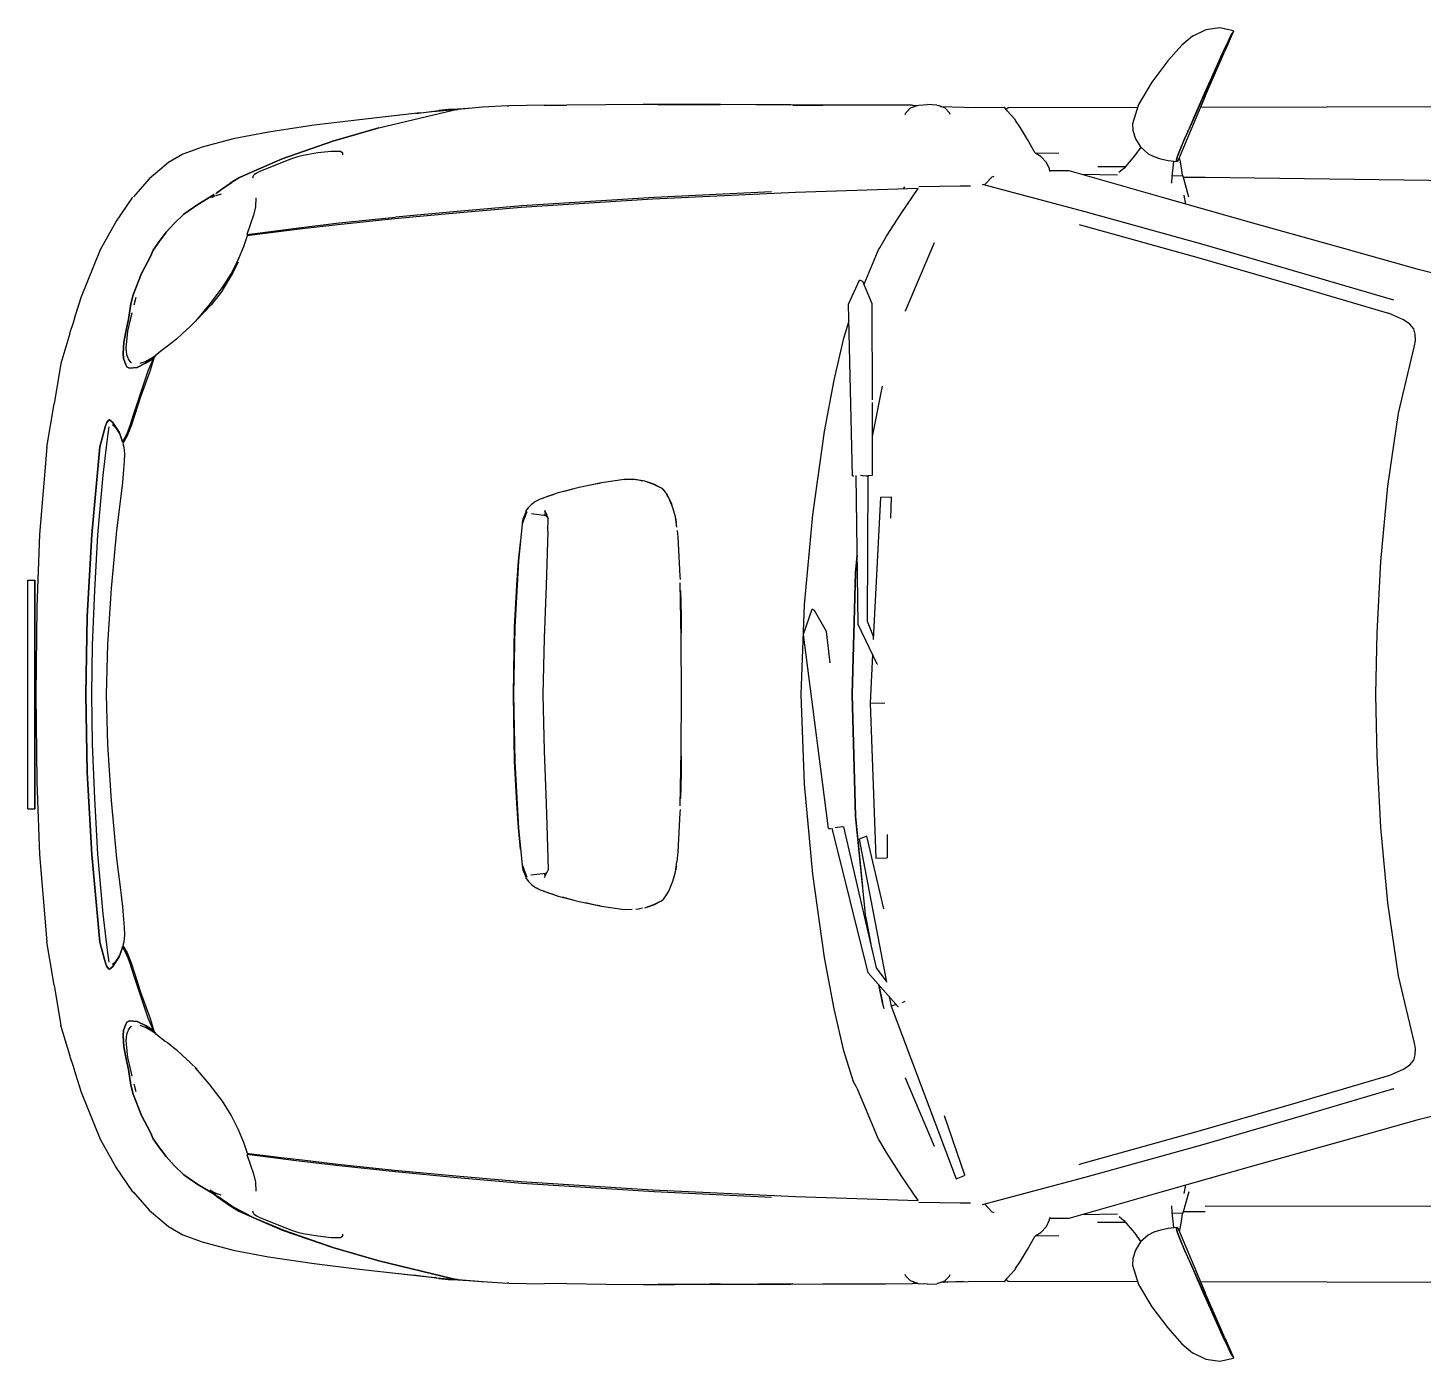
# Model space of a CAD drawing. Header units: millimetres. Extents: x 116290 to 180258, y 22146 to 121276.
# Drawn here: x 120765 to 122808, y 38798 to 40750 of the extents above; entities that cross this region are included whole.
import ezdxf

# ---------------------------------------------------------------- set-up
doc = ezdxf.new("R2010")
doc.units = ezdxf.units.MM

# ---------------------------------------------------------------- blocks, each defined once
blk = doc.blocks.new('A$C7ADB3080')
at = {"linetype": 'Continuous'}
for p, q in [((1725, 1949.3), (1706, 1940.5)), ((1745.5, 1952.4), (1725, 1949.3)), ((1765.9, 1948), (1745.5, 1952.4)), ((1765.8, 1948.2), (1752, 1951)), ((1765.7, 1947.4), (1752.8, 1918.2)), ((1763.8, 1944.5), (1759.4, 1935.8)), ((1759.4, 1935.8), (1762, 1941.3)), ((1762, 1941.3), (1763.8, 1944.5)), ((1763.8, 1944.5), (1765, 1946.2)), ((1765, 1946.2), (1765.7, 1947.4)), ((1765.7, 1947.4), (1765.9, 1948)), ((1765.9, 1948), (1765.8, 1948.2)), ((1689.8, 1927.3), (1669.6, 1903.9)), ((1705.6, 1940.3), (1689.8, 1927.3)), ((1706, 1940.5), (1705.6, 1940.3)), ((1750.6, 1917.5), (1752.5, 1921.9)), ((1752.5, 1921.9), (1756.2, 1929.1)), ((1752.5, 1921.9), (1752.5, 1921.9)), ((1756.2, 1929.1), (1759.4, 1935.8)), ((1759.4, 1935.8), (1759.4, 1935.8)), ((1669.6, 1903.9), (1646.3, 1872.8)), ((1724.2, 1852.4), (1752.8, 1918.2)), ((1734, 1880.4), (1744, 1903.1)), ((1749.1, 1914.3), (1742, 1898.2)), ((1744, 1903.1), (1746, 1907.5)), ((1746, 1907.5), (1748.3, 1912.5)), ((1748.3, 1912.5), (1750.6, 1917.5)), ((1721.5, 1852), (1734, 1880.4)), ((1742, 1898.2), (1723, 1855.1)), ((1646.3, 1872.8), (1626.7, 1840.1)), ((755.9, 1839.2), (704.4, 1838.4)), ((755.9, 1839.2), (789.1, 1839)), ((846.4, 1839.7), (789.1, 1839)), ((900.9, 1840.1), (846.4, 1839.7)), ((947, 1840.2), (900.9, 1840.1)), ((998.4, 1839.9), (923, 1839.2)), ((1014.5, 1840), (947, 1840.2)), ((998.4, 1839.9), (1014.5, 1840)), ((1066.5, 1839.8), (1014.5, 1840)), ((1117.5, 1839.5), (1066.5, 1839.8)), ((1120.4, 1839.3), (1070.3, 1839.6)), ((1164.2, 1839.3), (1117.5, 1839.5)), ((1120.4, 1839.3), (1164.2, 1839.1)), ((1164.2, 1839.1), (1164.1, 1839.1)), ((1186, 1839.2), (1164.2, 1839.3)), ((1211.9, 1839.1), (1164.4, 1839.2)), ((1256.2, 1839), (1211.9, 1839.1)), ((1295.5, 1839), (1256.2, 1839)), ((1302.3, 1838.5), (1304.4, 1839)), ((1304.4, 1839), (1317.7, 1840)), ((1331.1, 1839.1), (1317.7, 1840)), ((1331.1, 1839.1), (1333.2, 1838.5)), ((1626.7, 1840.1), (1617.6, 1812)), ((1724.2, 1852.4), (1697.4, 1788.7)), ((1723, 1855.1), (1704.1, 1812.4)), ((1709.1, 1823.9), (1721.5, 1852)), ((574.5, 1827.8), (485.6, 1817.6)), ((514, 1805.8), (622.7, 1832)), ((568.1, 1827.1), (601.7, 1831.6)), ((596.5, 1830), (587.6, 1828.8)), ((596.5, 1830), (598.5, 1830.3)), ((598.5, 1830.3), (629.8, 1833.4)), ((615.8, 1832.9), (601.7, 1831.6)), ((629.8, 1833.4), (615.8, 1832.9)), ((622.7, 1832), (625.4, 1832.6)), ((625.4, 1832.6), (622.7, 1832)), ((625.4, 1832.6), (627.4, 1832.8)), ((627.4, 1832.8), (625.4, 1832.6)), ((627.4, 1832.8), (629.3, 1833)), ((629.3, 1833), (627.4, 1832.8)), ((630.2, 1833.1), (628.2, 1832.8)), ((644.6, 1834.3), (629.8, 1833.4)), ((666, 1836.1), (630.2, 1833.1)), ((702.2, 1838.3), (666, 1836.1)), ((702.2, 1838.3), (704.4, 1838.4)), ((1284.8, 1825.7), (1285.6, 1828.2)), ((1285.6, 1828.2), (1292.6, 1835.1)), ((1292.6, 1835.1), (1302.3, 1838.5)), ((1295.5, 1839), (1302.9, 1838.7)), ((1342.9, 1835.1), (1333.2, 1838.5)), ((1336.7, 1837.3), (1371.1, 1836.1)), ((1349.8, 1828.2), (1342.9, 1835.1)), ((1350.6, 1825.4), (1349.8, 1828.2)), ((1371.1, 1836.1), (1377.3, 1836)), ((1377.3, 1836), (1430.5, 1836.5)), ((1434.1, 1830.8), (1430.5, 1836.5)), ((1433.4, 1831.8), (1433.4, 1833.5)), ((1433.4, 1833.5), (1433.5, 1833.5)), ((1433.5, 1833.5), (1433.6, 1833.6)), ((1435.6, 1835.7), (1433.6, 1833.6)), ((1445.2, 1818.8), (1434.1, 1830.8)), ((1435.6, 1835.7), (1437, 1835.7)), ((1437, 1835.7), (1625.4, 1836.2)), ((1445.7, 1818.2), (1445.2, 1818.8)), ((1699.6, 1802.3), (1709.1, 1823.9)), ((1717.5, 1836.5), (2187.9, 1837.4)), ((352.3, 1799.8), (300.5, 1789.8)), ((419.3, 1809.7), (352.3, 1799.8)), ((485.6, 1817.6), (419.3, 1809.7)), ((446.6, 1786.3), (514, 1805.8)), ((514, 1805.8), (446.6, 1786.3)), ((1446.6, 1816.9), (1445.7, 1818.2)), ((1453.9, 1805.9), (1446.6, 1816.9)), ((1464, 1789.1), (1453.9, 1805.9)), ((1617.6, 1812), (1618.4, 1802.1)), ((1618.4, 1802.1), (1622.1, 1790.1)), ((1704.1, 1812.4), (1694.1, 1789.9)), ((1697.1, 1796.7), (1698.1, 1798.8)), ((1698.1, 1798.8), (1698.9, 1800.7)), ((1698.9, 1800.7), (1699.6, 1802.3)), ((255.3, 1777.9), (227, 1767.4)), ((300.5, 1789.8), (255.3, 1777.9)), ((372.4, 1760.5), (446.6, 1786.3)), ((446.6, 1786.3), (372.4, 1760.5)), ((1474.9, 1770), (1464, 1789.1)), ((1622.1, 1790.1), (1629.3, 1778)), ((1629.3, 1778), (1640.8, 1767.9)), ((1697.4, 1788.7), (1685.2, 1759.7)), ((1694.1, 1789.9), (1688.5, 1776.5)), ((1688.5, 1776.5), (1691.4, 1783.7)), ((1691.4, 1783.7), (1694.6, 1791)), ((1691.4, 1783.7), (1694.1, 1789.9)), ((1694.1, 1789.9), (1694.6, 1791)), ((1694.6, 1791), (1695.1, 1792.1)), ((1695.1, 1792.1), (1695.6, 1793.4)), ((1695.6, 1793.4), (1696.2, 1794.5)), ((1696.2, 1794.5), (1697.1, 1796.7)), ((227, 1767.4), (205.8, 1755.4)), ((327.4, 1741.3), (372.4, 1760.5)), ((372.4, 1760.5), (327.4, 1741.3)), ((385.9, 1760.4), (377.1, 1757.2)), ((391.9, 1762.5), (385.9, 1760.4)), ((396.8, 1764.1), (391.9, 1762.5)), ((403.1, 1765.7), (396.8, 1764.1)), ((424.7, 1769.2), (403.1, 1765.7)), ((443.9, 1771.4), (424.7, 1769.2)), ((457.6, 1771.3), (443.9, 1771.4)), ((461, 1769.1), (457.6, 1771.3)), ((461.4, 1766.7), (461, 1769.1)), ((1475.5, 1768.9), (1474.9, 1770)), ((1510, 1768.4), (1475.5, 1768.9)), ((1476.3, 1768.3), (1475.5, 1768.9)), ((1483.6, 1764.1), (1476.3, 1768.3)), ((1491.8, 1755.3), (1483.6, 1764.1)), ((1620.9, 1764.8), (1604.9, 1746.4)), ((1629.8, 1777.6), (1620.9, 1764.8)), ((1640.8, 1767.9), (1649.1, 1763.8)), ((1649.1, 1763.8), (1658.9, 1760.6)), ((1658.9, 1760.6), (1670.1, 1758.3)), ((1670.1, 1758.3), (1682.7, 1756.6)), ((1683.2, 1763.2), (1682.2, 1758.7)), ((1682.2, 1758.7), (1682.5, 1760.9)), ((1682.3, 1757.1), (1682.2, 1758.7)), ((1682.2, 1758.7), (1682.7, 1756.6)), ((1682.5, 1760.9), (1683.2, 1763.2)), ((1682.7, 1756.6), (1684, 1757.5)), ((1688.5, 1776.5), (1683.2, 1763.2)), ((1683.2, 1763.2), (1685.6, 1769.3)), ((1684, 1757.5), (1683.3, 1756.9)), ((1684, 1757.5), (1685.2, 1759.7)), ((1684.6, 1758.5), (1684, 1757.5)), ((1685.2, 1759.7), (1684.6, 1758.5)), ((1685.6, 1769.3), (1688.5, 1776.5)), ((1688, 1756.4), (1686.5, 1762.7)), ((205.8, 1755.4), (177.4, 1731.2)), ((308.8, 1733), (327.4, 1741.3)), ((327.4, 1741.3), (308.8, 1733)), ((331.4, 1737.3), (330.6, 1736)), ((334.6, 1739.6), (331.4, 1737.3)), ((339.6, 1742.2), (334.6, 1739.6)), ((377.1, 1757.2), (339.6, 1742.2)), ((1496.1, 1745.8), (1491.8, 1755.3)), ((1496.8, 1742), (1496.1, 1745.8)), ((1524.8, 1743.1), (1496.6, 1743.1)), ((1661.6, 1703.9), (1524.8, 1743.1)), ((1596, 1736.9), (1543.4, 1737.8)), ((1607.1, 1748.9), (1567, 1748.9)), ((1604.9, 1746.4), (1597.9, 1740.6)), ((1675.9, 1734.9), (1677.6, 1752)), ((1677.6, 1752), (1678.3, 1757.2)), ((1682.7, 1756.6), (1682.3, 1757.1)), ((1683.3, 1756.9), (1682.7, 1756.6)), ((1690, 1743.9), (1688, 1756.4)), ((1690.8, 1736.6), (1690, 1743.9)), ((177.4, 1731.2), (154.5, 1704.8)), ((276.7, 1711.4), (284.8, 1717.1)), ((287.5, 1718), (278, 1711.4)), ((284.8, 1717.1), (296.4, 1724.9)), ((298.6, 1725.5), (287.5, 1718)), ((296.4, 1724.9), (308.8, 1733)), ((308.8, 1733), (296.4, 1724.9)), ((329.5, 1733), (330.6, 1736)), ((1303.7, 1717.2), (1124.1, 1711.4)), ((1279.1, 1680.6), (1303.7, 1717.2)), ((1284, 1719.6), (1282.1, 1716.5)), ((1304.9, 1720.3), (1365.2, 1721)), ((1365.2, 1721), (1380.7, 1721.1)), ((1397.7, 1723.7), (1548.1, 1683.7)), ((1411.9, 1733.6), (1401.3, 1722.8)), ((1414.5, 1734.8), (1411.9, 1733.6)), ((1675.3, 1725.1), (1675.9, 1734.9)), ((1692, 1735.3), (1676, 1735.6)), ((1690.9, 1735.3), (1690.8, 1736.6)), ((1700.5, 1704.4), (1692, 1735.3)), ((1724.4, 1733.1), (1692.5, 1733.5)), ((2375.6, 1724.9), (1724.4, 1733.1)), ((128.8, 1668.1), (153.9, 1704.5)), ((248.7, 1693.9), (272.8, 1708.2)), ((272.8, 1708.2), (248.7, 1693.9)), ((274.1, 1706.2), (268.7, 1703.4)), ((278, 1711.4), (275.4, 1709.5)), ((275.5, 1706.9), (283.4, 1709.5)), ((333.6, 1703.6), (333.4, 1690.2)), ((915.2, 1701.7), (722.4, 1689.2)), ((723.6, 1692.3), (917.2, 1704.7)), ((1124.1, 1711.4), (915.2, 1701.7)), ((917.2, 1704.7), (1089.1, 1712.9)), ((1799.6, 1665.1), (1661.6, 1703.9)), ((1692.9, 1707.2), (1693, 1706.9)), ((1693, 1706.9), (1695.6, 1694.4)), ((214.1, 1665.8), (228.3, 1679.7)), ((228.3, 1679.7), (214.1, 1665.8)), ((228.3, 1679.7), (248.7, 1693.9)), ((248.7, 1693.9), (228.3, 1679.7)), ((330.2, 1678.1), (326.2, 1665.2)), ((333.4, 1690.2), (330.2, 1678.1)), ((627.3, 1681.1), (536.8, 1672.6)), ((538.3, 1675.5), (628.6, 1684.1)), ((722.4, 1689.2), (627.3, 1681.1)), ((628.6, 1684.1), (723.6, 1692.3)), ((1257.7, 1647.2), (1279.1, 1680.6)), ((1548.1, 1683.7), (1718.6, 1636)), ((106.5, 1627.7), (128.8, 1668.1)), ((202.7, 1653), (214.1, 1665.8)), ((214.1, 1665.8), (202.7, 1653)), ((326.2, 1665.2), (320.7, 1650)), ((340.1, 1652.4), (392.9, 1659.3)), ((401.8, 1657.9), (371.1, 1654.1)), ((392.9, 1659.3), (455.7, 1666.7)), ((454.1, 1664), (401.8, 1657.9)), ((536.8, 1672.6), (454.1, 1664)), ((455.7, 1666.7), (538.2, 1675.4)), ((538.2, 1675.4), (538.2, 1675.4)), ((538.3, 1675.5), (538.3, 1675.5)), ((1543.7, 1663.2), (1540.2, 1664.1)), ((1714, 1615.6), (1543.7, 1663.2)), ((1927.3, 1629.4), (1799.6, 1665.1)), ((183.6, 1626.9), (192.9, 1640.1)), ((192.9, 1640.1), (183.6, 1626.9)), ((192.9, 1640.1), (202.7, 1653)), ((202.7, 1653), (192.9, 1640.1)), ((316.4, 1632.4), (321.9, 1649.9)), ((320.7, 1650), (340.1, 1652.4)), ((320.7, 1649.8), (320.7, 1650)), ((320.7, 1650), (321, 1650)), ((343.5, 1650.7), (321.3, 1648)), ((321.9, 1649.9), (322, 1650.2)), ((371.1, 1654.1), (343.5, 1650.7)), ((1247.6, 1630.5), (1257.7, 1647.2)), ((1285.5, 1538), (1327.9, 1638.1)), ((1718.6, 1636), (1868.2, 1592.8)), ((78.4, 1559.2), (106.5, 1627.7)), ((166.6, 1592.6), (179.4, 1617.7)), ((179.4, 1617.7), (166.6, 1592.6)), ((179.4, 1617.7), (183.6, 1626.9)), ((183.6, 1626.9), (179.4, 1617.7)), ((308, 1612.7), (316.4, 1632.4)), ((1224.6, 1577), (1244.4, 1624.1)), ((1244.4, 1624.1), (1245.8, 1627.5)), ((1245.8, 1627.5), (1247.6, 1630.5)), ((1714, 1615.6), (1708.7, 1617.1)), ((1860.7, 1573.2), (1714, 1615.6)), ((2038.3, 1598.2), (1927.3, 1629.4)), ((297.6, 1592.1), (308, 1612.7)), ((299.6, 1592.1), (308.6, 1609.9)), ((2088.8, 1585.4), (2038.3, 1598.2)), ((154.1, 1561.6), (166.6, 1592.6)), ((166.6, 1592.6), (154.1, 1561.6)), ((284.8, 1567.7), (299.6, 1592.1)), ((285.2, 1572), (297.6, 1592.1)), ((1201.9, 1547.7), (1217.9, 1583.1)), ((1223, 1580.9), (1217.9, 1583.1)), ((1236.7, 1548.1), (1223, 1580.9)), ((1868.2, 1592.8), (2000, 1553.9)), ((70.3, 1532.9), (78.4, 1559.2)), ((150.6, 1548.3), (154.1, 1561.6)), ((154.1, 1561.6), (150.6, 1548.3)), ((158.2, 1557.5), (154.9, 1546.4)), ((265.7, 1546.2), (285.2, 1572)), ((284.8, 1567.7), (268.5, 1546.6)), ((284.8, 1567.7), (284.7, 1567.6)), ((1863.6, 1572.4), (1860.7, 1573.2)), ((1994.6, 1533.7), (1863.6, 1572.4)), ((66.6, 1521), (70.3, 1532.9)), ((147.2, 1525.2), (150.6, 1548.3)), ((150.6, 1548.3), (147.2, 1525.2)), ((152.2, 1535), (150.3, 1526.6)), ((245.7, 1523), (265.7, 1546.2)), ((268.5, 1546.6), (247.9, 1525.1)), ((1207.6, 1296.6), (1201.9, 1547.7)), ((1236.9, 1407.5), (1236.7, 1548.1)), ((1285.3, 1537.6), (1285.5, 1538)), ((2014.5, 1525), (1992.9, 1534.5)), ((62.1, 1506.7), (66.6, 1521)), ((144.6, 1512.1), (147.2, 1525.2)), ((147.2, 1525.2), (144.6, 1512.1)), ((150.3, 1526.6), (145.9, 1508)), ((237.6, 1515.3), (225.8, 1504.4)), ((247.9, 1525.1), (237.6, 1515.3)), ((1195.1, 1498.2), (1202.5, 1522)), ((2023.9, 1518.6), (2014.5, 1525)), ((2029.9, 1511.6), (2023.9, 1518.6)), ((61.6, 1504.8), (48.4, 1460.7)), ((61.6, 1504.8), (62.1, 1506.7)), ((139.4, 1475.5), (140.7, 1492.2)), ((140.7, 1492.2), (139.4, 1475.5)), ((140.7, 1492.2), (144.6, 1512.1)), ((144.6, 1512.1), (140.7, 1492.2)), ((145.9, 1508), (143.4, 1483.5)), ((217.4, 1496.7), (204.5, 1486.1)), ((225.8, 1504.4), (217.4, 1496.7)), ((1180.7, 1436.4), (1195.1, 1498.2)), ((2031.7, 1503.8), (2029.9, 1511.6)), ((2030.9, 1486.7), (2032.1, 1494.6)), ((2032.1, 1494.6), (2031.7, 1503.8)), ((140.1, 1468.1), (139.4, 1475.5)), ((139.4, 1475.5), (140.1, 1468.1)), ((143.4, 1483.5), (144.5, 1474.1)), ((144.5, 1474.1), (146.2, 1469.1)), ((181.7, 1469.2), (186.7, 1472.5)), ((187.2, 1473), (184.7, 1470.2)), ((201, 1483.7), (187.2, 1473)), ((204.5, 1486.1), (201, 1483.7)), ((2007.4, 1388.1), (2030.9, 1486.7)), ((48.4, 1460.7), (38.4, 1401.7)), ((143.2, 1458.9), (140.1, 1468.1)), ((140.1, 1468.1), (143.2, 1458.9)), ((145, 1456.1), (143.2, 1458.9)), ((143.2, 1458.9), (145, 1456.1)), ((148.9, 1454.2), (145, 1456.1)), ((145, 1456.1), (148.9, 1454.2)), ((146.5, 1468.2), (149.1, 1464)), ((160, 1454.9), (148.9, 1454.2)), ((148.9, 1454.2), (160, 1454.9)), ((149.1, 1464), (151.7, 1462.6)), ((172.4, 1461.2), (160, 1454.9)), ((160, 1454.9), (172.4, 1461.2)), ((164.5, 1461.2), (172.2, 1463.8)), ((172, 1462.5), (184.5, 1470.4)), ((172.2, 1463.8), (181.7, 1469.2)), ((183.7, 1468.4), (172.4, 1461.2)), ((172.4, 1461.2), (183.7, 1468.4)), ((174.2, 1464.8), (173.9, 1464.7)), ((174.8, 1465.1), (174.2, 1464.8)), ((176.1, 1450.1), (183.7, 1468.4)), ((184.7, 1470.2), (178.9, 1450.6)), ((183.5, 1468), (184.1, 1468.1)), ((183.7, 1468.4), (184.5, 1470.4)), ((184, 1469.2), (184.5, 1469.5)), ((184.1, 1469.5), (184.6, 1469.7)), ((184.5, 1470.4), (185.1, 1470.6)), ((162.7, 1410.7), (176.1, 1450.1)), ((178.9, 1450.6), (164.5, 1410.7)), ((1166.8, 1361.5), (1180.7, 1436.4)), ((154.5, 1385.6), (162.7, 1410.7)), ((164.5, 1410.7), (156.5, 1386)), ((1237, 1353.9), (1251.4, 1427.7)), ((27.8, 1338.5), (38.4, 1401.7)), ((1237.1, 1297.2), (1236.9, 1403.7)), ((112.3, 1364.4), (113.8, 1369.4)), ((113.8, 1369.4), (112.3, 1364.4)), ((113.8, 1369.4), (115.5, 1374.4)), ((115.5, 1374.4), (113.8, 1369.4)), ((115.5, 1374.4), (118, 1378)), ((118, 1378), (115.5, 1374.4)), ((118, 1378), (119.5, 1378.4)), ((119.5, 1378.4), (118, 1378)), ((119.5, 1378.4), (123.8, 1375.2)), ((123.8, 1375.2), (119.5, 1378.4)), ((123.7, 1371.6), (127.9, 1368.1)), ((123.8, 1375.2), (127.7, 1369.2)), ((127.7, 1369.2), (123.8, 1375.2)), ((127.7, 1369.2), (133.5, 1360.1)), ((133.5, 1360.1), (127.7, 1369.2)), ((145.3, 1358.5), (150.2, 1371.5)), ((151.3, 1369.4), (145.6, 1354.8)), ((150.2, 1371.5), (154.5, 1385.6)), ((156.5, 1386), (151.3, 1369.4)), ((1991.5, 1281.2), (2007.4, 1388.1)), ((105.3, 1338.7), (112.3, 1364.4)), ((112.3, 1364.4), (105.3, 1338.7)), ((117, 1357.9), (114.6, 1338.6)), ((118.7, 1368.1), (117, 1357.9)), ((127.9, 1368.1), (131.7, 1361.7)), ((131.7, 1361.7), (134.5, 1357.5)), ((133.5, 1360.1), (137.9, 1348.2)), ((137.9, 1348.2), (133.5, 1360.1)), ((138.7, 1345.5), (145.3, 1358.5)), ((145.6, 1354.8), (139.2, 1343.6)), ((1149.4, 1239.2), (1166.8, 1361.5)), ((27.8, 1338.5), (17, 1210.7)), ((93.5, 1210.7), (105.3, 1338.7)), ((105.3, 1338.7), (93.5, 1210.7)), ((114.6, 1338.6), (109.6, 1297.4)), ((137.9, 1348.2), (138.7, 1345.5)), ((138.7, 1345.5), (137.9, 1348.2)), ((140.3, 1345.5), (138.7, 1345.5)), ((139.2, 1343.6), (140.6, 1338.5)), ((140.1, 1345.5), (140.2, 1345.3)), ((140.6, 1338.5), (141.3, 1328.4)), ((141.3, 1328.4), (141, 1317.4)), ((141, 1317.4), (140.1, 1305.8)), ((109.6, 1297.4), (102.1, 1210)), ((140.1, 1305.8), (138.4, 1286.6)), ((873.1, 1290.9), (840.1, 1286.2)), ((888.8, 1291.1), (873.1, 1290.9)), ((873.2, 1290.9), (876.6, 1291.3)), ((876.6, 1291.3), (884.9, 1291)), ((903.4, 1288.7), (888.8, 1291.1)), ((890.4, 1290.8), (894.1, 1290.7)), ((894.1, 1290.7), (899.9, 1289.3)), ((916.5, 1284.3), (903.4, 1288.7)), ((906.8, 1287.6), (908, 1287.3)), ((1207.6, 1296.6), (1209.6, 1296.4)), ((1215.8, 1078.8), (1213.2, 1296.7)), ((1227.6, 1296), (1219.5, 1296.9)), ((1222.6, 1296.6), (1237.1, 1297.2)), ((1226.3, 1296.1), (1226.4, 1296.8)), ((1230.4, 1295.7), (1227.6, 1296)), ((1229.7, 1083), (1230.4, 1295.7)), ((138.4, 1286.6), (135.7, 1262.5)), ((776.6, 1271.5), (750.3, 1262.4)), ((760.9, 1266.4), (769.9, 1269.2)), ((807.2, 1279.5), (776.6, 1271.5)), ((783.2, 1273.2), (791.1, 1275.6)), ((791.1, 1275.6), (800.2, 1277.7)), ((840.1, 1286.2), (807.2, 1279.5)), ((816.8, 1281.5), (831.5, 1284.8)), ((831.5, 1284.8), (838.3, 1285.8)), ((908, 1287.3), (916.4, 1284.4)), ((916.4, 1284.4), (923.9, 1280.5)), ((927.7, 1278.5), (916.5, 1284.3)), ((923.9, 1280.5), (924.7, 1280.1)), ((931.6, 1275.4), (927.7, 1278.5)), ((928.5, 1277.9), (929.6, 1277.2)), ((929.6, 1277.2), (930.1, 1276.6)), ((934.3, 1272), (931.6, 1275.4)), ((936.3, 1268.2), (934.3, 1272)), ((935.3, 1270), (936.3, 1268.7)), ((936.3, 1268.7), (941.9, 1256.9)), ((938.5, 1264), (936.3, 1268.2)), ((1981.3, 1170.9), (1991.5, 1281.2)), ((135.7, 1262.5), (129.8, 1216.2)), ((732.6, 1249.6), (728.6, 1244.4)), ((737.5, 1254.5), (732.6, 1249.6)), ((733.1, 1250.3), (733, 1250.1)), ((733.3, 1250.3), (733.1, 1250.3)), ((743.3, 1258.9), (737.5, 1254.5)), ((750.3, 1262.4), (743.3, 1258.9)), ((744.9, 1259.7), (745.5, 1260.1)), ((745.5, 1260.1), (746.8, 1260.6)), ((755.5, 1264.2), (760.9, 1266.4)), ((944.5, 1249.5), (938.5, 1264)), ((941.9, 1256.9), (943, 1253.2)), ((948.4, 1236.1), (944.5, 1249.5)), ((1248.6, 1264.5), (1238.1, 1056.7)), ((1264.7, 1265), (1248.6, 1264.5)), ((1263.8, 1234.3), (1264.7, 1265)), ((730.7, 1243.7), (724, 1225.9)), ((724.5, 1227.4), (725.2, 1233.3)), ((725.2, 1233.3), (729.7, 1243.8)), ((728.6, 1244.4), (730.5, 1243.3)), ((758.8, 1237.8), (737.6, 1240.5)), ((755.9, 1240.9), (761.1, 1235.4)), ((755.9, 1240.9), (755.9, 1240.9)), ((756.6, 1246), (761.8, 1233.7)), ((756.8, 1244), (759.3, 1239.6)), ((756.8, 1244), (756.8, 1244)), ((761.5, 1215.3), (761.8, 1234)), ((950.5, 1221.1), (948.4, 1236.1)), ((948.6, 1234.4), (949, 1233.2)), ((949, 1233.2), (949.6, 1227.7)), ((1137.2, 1107.4), (1149.4, 1239.2)), ((17, 1210.7), (13, 1104.1)), ((86.9, 1090.2), (93.5, 1210.7)), ((93.5, 1210.7), (86.9, 1090.2)), ((102.1, 1210), (97.3, 1128.3)), ((129.8, 1216.2), (121.7, 1131.5)), ((724, 1225.9), (718.5, 1171.5)), ((761.5, 1215.3), (759.2, 1135.8)), ((950.8, 1216.3), (951.9, 1206.7)), ((951.9, 1206.7), (954.9, 1149.6)), ((718.5, 1171.7), (721.7, 1202.7)), ((721.7, 1202.7), (721.7, 1203)), ((718.5, 1171.5), (712.9, 1074.6)), ((716.1, 1136.1), (718.5, 1171.7)), ((1212, 1154.3), (1214.6, 1179.7)), ((1214.6, 1179.7), (1212.1, 1154.5)), ((1976, 1066.4), (1981.3, 1170.9)), ((954.9, 1149.6), (955.1, 1144.6)), ((1212.1, 1154.5), (1207, 976.2)), ((1207, 976.2), (1212, 1154.3)), ((0, 1141.1), (0, 1143.7)), ((0, 1143.7), (10.2, 1143.5)), ((0, 1136.6), (0, 1141.1)), ((0, 1131), (0, 1136.6)), ((0, 821.3), (0, 1131)), ((10.2, 1143.5), (10.2, 1140.7)), ((10.2, 1140.9), (10.2, 1143.5)), ((10.2, 1136.4), (10.2, 1140.9)), ((10.2, 1140.7), (10.2, 1136)), ((10.2, 1131.1), (10.2, 1136.4)), ((10.2, 1136), (10.2, 1130.9)), ((10.2, 821.4), (10.2, 1131.1)), ((10.2, 1130.9), (10.2, 821.4)), ((97.3, 1128.3), (94.3, 1048.9)), ((121.7, 1131.5), (116.6, 1049.9)), ((712.8, 1074.5), (716.1, 1136.1)), ((759.2, 1135.8), (755.9, 1058.6)), ((956.9, 1058.9), (955.4, 1139.5)), ((955.6, 1128.3), (956.8, 1091.9)), ((13, 1104.1), (11.7, 976.2)), ((1132.6, 976.2), (1137.2, 1107.4)), ((84.7, 976.2), (86.9, 1090.2)), ((86.9, 1090.2), (84.7, 976.2)), ((956.8, 1091.9), (956.8, 1066.5)), ((1135.7, 1064.3), (1148.4, 1101)), ((1152, 1099.3), (1148.4, 1101)), ((1169.8, 1068.2), (1152, 1099.3)), ((1238.3, 1061.1), (1229.7, 1083)), ((712.9, 1074.6), (711.4, 976.2)), ((711.4, 976.2), (712.8, 1074.5)), ((1172.6, 779.7), (1135.7, 1063.8)), ((1174.9, 1022.3), (1169.8, 1068.2)), ((1243.9, 1020.7), (1215.8, 1078.8)), ((1974.1, 976.2), (1976, 1066.4)), ((94.3, 1048.9), (93.3, 976.2)), ((116.6, 1049.9), (114.8, 976.2)), ((755.9, 1058.6), (754.2, 976.2)), ((957.1, 976.2), (956.9, 1058.9)), ((1237, 1034.9), (1233.4, 963.6)), ((1243.9, 1020.7), (1244.3, 1020.7)), ((11.7, 976.2), (13, 848.2)), ((86.9, 862.1), (84.7, 976.2)), ((84.7, 976.2), (86.9, 862.1)), ((93.3, 976.2), (94.3, 903.4)), ((114.8, 976.2), (116.6, 902.5)), ((711.4, 976.2), (712.9, 877.9)), ((712.8, 877.9), (711.4, 976.2)), ((754.2, 976.2), (755.9, 893.8)), ((956.9, 893.5), (957.1, 976.2)), ((1137.2, 845), (1132.6, 976.2)), ((1212, 798.1), (1207, 976.2)), ((1207, 976.2), (1212.1, 797.9)), ((1233.4, 963.6), (1242, 736.5)), ((1251.9, 963.2), (1233.4, 963.6)), ((1254.9, 963.3), (1251.9, 963.2)), ((1976, 886), (1974.1, 976.2)), ((94.3, 903.4), (97.3, 824.1)), ((116.6, 902.5), (121.7, 820.9)), ((755.9, 893.8), (759.2, 816.6)), ((955.4, 812.9), (956.9, 893.5)), ((956.8, 885.8), (956.8, 860.5)), ((1981.3, 781.5), (1976, 886)), ((93.5, 741.7), (86.9, 862.1)), ((86.9, 862.1), (93.5, 741.7)), ((716.1, 816.3), (712.8, 877.9)), ((712.9, 877.9), (718.6, 779.9)), ((956.8, 860.5), (955.6, 824.1)), ((13, 848.2), (17, 741.7)), ((1149.4, 713.2), (1137.2, 845)), ((0, 816.5), (0, 821.3)), ((10.2, 816.5), (10.2, 821.4)), ((10.2, 821.4), (10.2, 816)), ((97.3, 824.1), (102.1, 742.4)), ((121.7, 820.9), (129.8, 736.1)), ((0, 812), (0, 816.5)), ((0, 808.8), (0, 812)), ((0, 808.8), (10.2, 808.8)), ((0, 808.8), (10.2, 808.7)), ((10.2, 811.8), (10.2, 816.5)), ((10.2, 816), (10.2, 811.6)), ((10.2, 808.8), (10.2, 811.8)), ((10.2, 811.6), (10.2, 808.7)), ((10.2, 808.7), (10.2, 808.8)), ((718.5, 780.7), (716.1, 816.3)), ((759.2, 816.6), (761.5, 737.1)), ((954.9, 802.8), (951.9, 745.7)), ((955.1, 807.8), (954.9, 802.8)), ((1227, 649.4), (1212, 798.1)), ((1212.1, 797.9), (1222.5, 694.4)), ((721.6, 749.8), (718.5, 780.7)), ((718.6, 779.9), (724, 726.5)), ((1172.6, 779.7), (1175.9, 779.9)), ((1230.5, 568.5), (1178, 780.4)), ((1193.1, 782.3), (1182.2, 781)), ((1193.9, 782.6), (1193.1, 782.3)), ((1242.6, 576.1), (1194.9, 782.6)), ((1991.5, 671.2), (1981.3, 781.5)), ((1228.9, 768.7), (1217.2, 764.2)), ((1217.2, 764.2), (1257.5, 555)), ((1253.7, 662.2), (1228.9, 768.7)), ((1259.1, 737.2), (1258.7, 771.2)), ((17, 741.7), (27.8, 613.9)), ((105.3, 613.6), (93.5, 741.7)), ((93.5, 741.7), (105.3, 613.6)), ((102.1, 742.4), (109.6, 654.9)), ((129.8, 736.1), (135.7, 689.9)), ((761.5, 737.1), (761.8, 718.7)), ((951.9, 745.7), (950.5, 731.3)), ((1242, 736.5), (1258.1, 737)), ((1259.1, 737.2), (1258.1, 737)), ((724, 726.5), (730.7, 708.6)), ((725.2, 719.1), (724.5, 725)), ((729.7, 708.6), (725.2, 719.1)), ((755.9, 711.5), (761, 717)), ((756.8, 708.4), (761.8, 718.7)), ((944.5, 702.9), (948.4, 716.3)), ((948.4, 716.3), (950.5, 731.3)), ((949.6, 724.7), (949, 719.2)), ((730.5, 709), (728.6, 708)), ((728.6, 708), (732.6, 702.8)), ((732.6, 702.8), (737.5, 697.9)), ((733, 702.3), (733.1, 702.1)), ((733.1, 702.1), (733.3, 702.1)), ((758.4, 714.2), (736.5, 711.7)), ((737.5, 697.9), (743.3, 693.5)), ((938.5, 688.3), (944.5, 702.9)), ((1166.8, 590.9), (1149.4, 713.2)), ((135.7, 689.9), (138.4, 665.8)), ((743.3, 693.5), (750.3, 690)), ((745.5, 692.3), (744.9, 692.7)), ((746.8, 691.7), (745.5, 692.3)), ((750.3, 690), (776.6, 680.9)), ((760.9, 685.9), (755.5, 688.2)), ((769.9, 683.2), (760.9, 685.9)), ((776.6, 680.9), (807.2, 672.8)), ((791.1, 676.8), (783.2, 679.2)), ((800.2, 674.7), (791.1, 676.8)), ((927.7, 673.9), (931.6, 677)), ((931.6, 677), (936.3, 684.2)), ((936.3, 684.2), (938.5, 688.3)), ((109.6, 654.9), (114.6, 613.7)), ((138.4, 665.8), (140.1, 646.5)), ((807.2, 672.8), (840.1, 666.2)), ((831.5, 667.6), (816.8, 670.9)), ((838.3, 666.6), (831.5, 667.6)), ((840.1, 666.2), (873.1, 661.5)), ((876.6, 661), (873.2, 661.5)), ((885.2, 661.3), (876.6, 661)), ((894.1, 661.6), (890.2, 661.5)), ((900.1, 663.2), (894.1, 661.6)), ((903.4, 663.7), (916.5, 668.1)), ((908, 665.1), (906.7, 664.8)), ((916.4, 668), (908, 665.1)), ((923.9, 671.8), (916.4, 668)), ((916.5, 668.1), (927.7, 673.9)), ((925.2, 672.6), (923.9, 671.8)), ((2007.4, 564.3), (1991.5, 671.2)), ((140.1, 646.5), (141, 635)), ((141, 635), (141.3, 624)), ((1227, 649.8), (1234.6, 610.6)), ((1234.5, 611.2), (1227, 649.4)), ((38.4, 550.7), (27.8, 613.9)), ((112.3, 588), (105.3, 613.6)), ((105.3, 613.6), (112.3, 588)), ((114.6, 613.7), (117, 594.4)), ((140.6, 613.9), (139.2, 608.8)), ((141.3, 624), (140.6, 613.9)), ((117, 594.4), (118.7, 584.2)), ((134.5, 594.9), (131.7, 590.6)), ((137.9, 604.2), (133.5, 592.2)), ((133.5, 592.2), (137.9, 604.2)), ((138.7, 606.9), (137.9, 604.2)), ((137.9, 604.2), (138.7, 606.9)), ((145.3, 593.9), (138.7, 606.9)), ((138.7, 606.9), (140.3, 606.9)), ((139.2, 608.8), (145.6, 597.6)), ((140.2, 607), (140.2, 606.9)), ((150.2, 580.9), (145.3, 593.9)), ((145.6, 597.6), (151.3, 583)), ((113.8, 583), (112.3, 588)), ((112.3, 588), (113.8, 583)), ((115.5, 577.9), (113.8, 583)), ((113.8, 583), (115.5, 577.9)), ((118, 574.3), (115.5, 577.9)), ((115.5, 577.9), (118, 574.3)), ((119.5, 573.9), (118, 574.3)), ((118, 574.3), (119.5, 573.9)), ((123.8, 577.2), (119.5, 573.9)), ((119.5, 573.9), (123.8, 577.2)), ((127.9, 584.3), (123.7, 580.8)), ((127.7, 583.2), (123.8, 577.2)), ((123.8, 577.2), (127.7, 583.2)), ((133.5, 592.2), (127.7, 583.2)), ((127.7, 583.2), (133.5, 592.2)), ((131.7, 590.6), (127.9, 584.3)), ((154.5, 566.8), (150.2, 580.9)), ((151.3, 583), (156.5, 566.4)), ((1180.7, 516), (1166.8, 590.9)), ((1257.1, 557), (1242.6, 576.1)), ((162.7, 541.6), (154.5, 566.8)), ((156.5, 566.4), (164.5, 541.7)), ((1274.5, 519), (1230.5, 568.5)), ((2030.9, 465.7), (2007.4, 564.3)), ((38.4, 550.7), (48.4, 491.6)), ((176.1, 502.3), (162.7, 541.6)), ((164.5, 541.7), (178.9, 501.8)), ((1251.4, 524.6), (1246.3, 550.8)), ((1246.3, 550.8), (1251.4, 524.7)), ((1261.6, 533.5), (1264.2, 519.8)), ((1195.1, 454.2), (1180.7, 516)), ((1251.4, 524.7), (1251.4, 524.6)), ((1254.1, 515.9), (1251.4, 524.6)), ((1271.7, 522.2), (1264.2, 519.8)), ((1264.2, 519.8), (1359.7, 267.1)), ((1274.5, 519), (1275, 519.1)), ((1282.4, 525.7), (1279.7, 524.8)), ((1284.5, 526.7), (1282.4, 525.7)), ((1284.5, 526.7), (1282.4, 525.7)), ((61.8, 446.6), (48.4, 491.6)), ((143.2, 493.4), (140.1, 484.3)), ((140.1, 484.3), (143.2, 493.4)), ((145, 496.2), (143.2, 493.4)), ((143.2, 493.4), (145, 496.2)), ((148.9, 498.2), (145, 496.2)), ((145, 496.2), (148.9, 498.2)), ((160, 497.5), (148.9, 498.2)), ((148.9, 498.2), (160, 497.5)), ((172.4, 491.2), (160, 497.5)), ((160, 497.5), (172.4, 491.2)), ((172.2, 488.6), (164.5, 491.2)), ((183.7, 484), (172.4, 491.2)), ((172.4, 491.2), (183.7, 484)), ((183.7, 484), (176.1, 502.3)), ((178.9, 501.8), (184.7, 482.1)), ((140.1, 484.3), (139.4, 476.9)), ((139.4, 476.9), (140.1, 484.3)), ((139.4, 476.9), (140.7, 460.2)), ((140.7, 460.2), (139.4, 476.9)), ((144.5, 478.2), (143.4, 468.8)), ((146.2, 483.2), (144.5, 478.2)), ((149.1, 488.4), (146.5, 484.2)), ((151.9, 489.8), (149.1, 488.4)), ((181.7, 483.1), (172.2, 488.6)), ((186.8, 479.9), (181.7, 483.1)), ((184.5, 482), (183.7, 484)), ((185.1, 481.8), (184.5, 482)), ((184.7, 482.1), (187.2, 479.3)), ((187.2, 479.3), (201, 468.7)), ((140.7, 460.2), (144.6, 440.3)), ((144.6, 440.3), (140.7, 460.2)), ((143.4, 468.8), (145.9, 444.4)), ((201, 468.7), (204.5, 466.3)), ((204.5, 466.3), (217.4, 455.7)), ((217.4, 455.7), (225.8, 447.9)), ((1209.1, 409.1), (1195.1, 454.2)), ((2032.1, 457.8), (2030.9, 465.7)), ((2031.7, 448.5), (2032.1, 457.8)), ((62.1, 445.7), (61.6, 447.5)), ((66.6, 431.3), (62.1, 445.7)), ((70.3, 419.5), (66.6, 431.3)), ((144.6, 440.3), (147.2, 427.2)), ((147.2, 427.2), (144.6, 440.3)), ((145.9, 444.4), (150.3, 425.8)), ((225.8, 447.9), (237.6, 437)), ((237.6, 437), (247.9, 427.3)), ((265.7, 406.2), (245.5, 429.5)), ((2014.5, 427.4), (2023.9, 433.8)), ((2023.9, 433.8), (2029.9, 440.8)), ((2029.9, 440.8), (2031.7, 448.5)), ((78.4, 393.2), (70.3, 419.5)), ((147.2, 427.2), (150.6, 404)), ((150.6, 404), (147.2, 427.2)), ((150.3, 425.8), (152.2, 417.4)), ((1211.1, 405.7), (1209.1, 409.1)), ((1285.5, 414.4), (1285.3, 414.8)), ((1327.9, 314.3), (1285.5, 414.4)), ((1863.6, 380), (1994.8, 418.7)), ((1994.8, 418.7), (2014.5, 427.4)), ((106.5, 324.6), (78.4, 393.2)), ((150.6, 404), (154.1, 390.7)), ((154.1, 390.7), (150.6, 404)), ((154.1, 390.7), (166.6, 359.8)), ((166.6, 359.8), (154.1, 390.7)), ((154.9, 405.9), (158.1, 394.9)), ((285.2, 380.4), (265.7, 406.2)), ((1213.2, 402.1), (1211.1, 405.7)), ((1214.7, 399.2), (1213.2, 402.1)), ((1215.6, 397), (1214.7, 399.2)), ((1244.4, 328.3), (1215.6, 397)), ((2000, 398.5), (1868.2, 359.6)), ((2000, 398.5), (2000.4, 398.7)), ((297.6, 360.3), (285.2, 380.4)), ((1714, 336.8), (1860.7, 379.1)), ((1860.7, 379.1), (1863.6, 380)), ((166.6, 359.8), (179.4, 334.6)), ((179.4, 334.6), (166.6, 359.8)), ((308, 339.7), (297.6, 360.3)), ((1372.2, 272.1), (1342.5, 359.1)), ((1868.2, 359.6), (1718.6, 316.3)), ((1927.3, 323), (2038.3, 354.2)), ((2038.3, 354.2), (2088.8, 367)), ((179.4, 334.6), (183.6, 325.4)), ((183.6, 325.4), (179.4, 334.6)), ((316.4, 319.9), (308, 339.7)), ((1245.8, 324.9), (1244.4, 328.3)), ((1543.7, 289.1), (1708.7, 335.3)), ((1708.7, 335.3), (1714, 336.8)), ((128.8, 284.3), (106.5, 324.6)), ((183.6, 325.4), (192.9, 312.3)), ((192.9, 312.3), (183.6, 325.4)), ((192.9, 312.3), (202.7, 299.4)), ((202.7, 299.4), (192.9, 312.3)), ((321.9, 302.5), (316.4, 319.9)), ((1247.6, 321.8), (1245.8, 324.9)), ((1257.7, 305.2), (1247.6, 321.8)), ((1328, 314.1), (1327.9, 314.3)), ((1718.6, 316.3), (1548.1, 268.7)), ((1799.6, 287.3), (1927.3, 323)), ((202.7, 299.4), (214.1, 286.6)), ((214.1, 286.6), (202.7, 299.4)), ((214.1, 286.6), (228.3, 272.7)), ((228.3, 272.7), (214.1, 286.6)), ((320.7, 302.4), (320.7, 302.6)), ((340.1, 300), (320.7, 302.4)), ((320.7, 302.4), (326.2, 287.1)), ((321, 302.4), (320.7, 302.4)), ((322, 302.2), (321.9, 302.5)), ((323.2, 304.2), (323.4, 304.1)), ((323.9, 302.5), (323.4, 304.1)), ((323.4, 304.1), (343.5, 301.6)), ((324.1, 301.9), (323.9, 302.5)), ((324.8, 302.3), (324, 302.3)), ((326.2, 287.1), (330.2, 274.3)), ((326.6, 303.7), (326.9, 302)), ((328.2, 302.2), (326.9, 302.3)), ((328.2, 303.5), (328.2, 302.2)), ((392.9, 293.1), (340.1, 300)), ((343.5, 301.6), (371.1, 298.2)), ((371.1, 298.2), (401.8, 294.5)), ((455.7, 285.7), (392.9, 293.1)), ((401.8, 294.5), (454.1, 288.4)), ((454.1, 288.4), (536.8, 279.7)), ((1279.1, 271.8), (1257.7, 305.2)), ((1539.5, 288), (1543.7, 289.1)), ((1661.6, 248.5), (1799.6, 287.3)), ((153.9, 247.9), (128.8, 284.3)), ((228.3, 272.7), (248.7, 258.4)), ((248.7, 258.4), (228.3, 272.7)), ((330.2, 274.3), (333.4, 262.2)), ((538.2, 276.9), (455.7, 285.7)), ((536.8, 279.7), (627.3, 271.2)), ((538.2, 276.9), (538.2, 276.9)), ((628.6, 268.2), (538.3, 276.9)), ((538.3, 276.9), (538.3, 276.9)), ((627.3, 271.2), (722.4, 263.1)), ((723.6, 260.1), (628.6, 268.2)), ((1303.7, 235.1), (1279.1, 271.8)), ((1359.7, 267.1), (1371.5, 271.7)), ((1372.2, 272.1), (1371.5, 271.7)), ((1548.1, 268.7), (1397.7, 228.7)), ((156.5, 245), (153.9, 247.9)), ((154, 247.9), (177.4, 221.2)), ((248.7, 258.4), (272.8, 244.2)), ((272.8, 244.2), (248.7, 258.4)), ((273.8, 245.9), (266.3, 250.4)), ((268.3, 249.3), (274.1, 246.2)), ((272.8, 244.2), (273.8, 245.9)), ((274.1, 246.2), (277, 244.9)), ((275.5, 245.4), (274.2, 244.9)), ((283, 243), (275.5, 245.4)), ((333.4, 262.2), (333.6, 248.8)), ((722.4, 263.1), (915.2, 250.7)), ((917.2, 247.7), (723.6, 260.1)), ((915.2, 250.7), (1124.1, 241)), ((1089.1, 239.4), (917.2, 247.7)), ((1524.8, 209.3), (1661.6, 248.5)), ((1692, 217.1), (1700.7, 248.5)), ((1693, 245.5), (1692.9, 245.3)), ((1695.6, 258), (1693, 245.5)), ((274.3, 244.9), (272.8, 244.2)), ((272.8, 244.2), (276.7, 241)), ((276.7, 241), (272.8, 244.2)), ((275.4, 242.9), (274.2, 244.9)), ((275.4, 242.9), (278, 241)), ((276.7, 241), (284.8, 235.3)), ((284.8, 235.3), (276.7, 241)), ((298.6, 226.9), (278, 241)), ((278, 241), (287.5, 234.4)), ((284.8, 235.3), (296.4, 227.4)), ((296.4, 227.4), (284.8, 235.3)), ((287.5, 234.4), (298.6, 226.9)), ((296.4, 227.4), (308.8, 219.4)), ((308.8, 219.4), (296.4, 227.4)), ((327.9, 211.4), (298.6, 226.9)), ((298.6, 226.9), (310.9, 219)), ((1089.1, 239.4), (1089.1, 239.4)), ((1124.1, 241), (1303.7, 235.1)), ((1365.2, 231.3), (1304.9, 232.1)), ((1380.7, 231.3), (1365.2, 231.3)), ((1401.3, 229.6), (1411.9, 218.7)), ((1675.9, 217.5), (1675.3, 227.3)), ((1724.4, 226.9), (2375.6, 227.4)), ((177.4, 221.2), (205.8, 197)), ((308.8, 219.4), (327.4, 211.1)), ((327.4, 211.1), (308.8, 219.4)), ((310.9, 219), (327.9, 211.4)), ((327.4, 211.1), (372.4, 191.8)), ((372.4, 191.8), (327.4, 211.1)), ((327.9, 211.4), (374.7, 191.5)), ((330.6, 216.3), (329.5, 219.4)), ((330.6, 216.3), (331.4, 215.1)), ((331.4, 215.1), (334.6, 212.8)), ((334.6, 212.8), (339.6, 210.2)), ((339.6, 210.2), (377.1, 195.2)), ((1411.9, 218.7), (1414.5, 217.6)), ((1491.8, 197.1), (1496.1, 206.6)), ((1496.1, 206.6), (1496.8, 210.3)), ((1496.6, 209.3), (1524.8, 209.3)), ((1543.4, 214.6), (1596, 215.5)), ((1598, 211.8), (1604.9, 206)), ((1604.9, 206), (1620.9, 187.6)), ((1677.6, 200.4), (1675.9, 217.5)), ((1676, 216.8), (1692, 217.1)), ((1688, 196), (1690, 208.5)), ((1690, 208.5), (1690.8, 215.8)), ((1690.8, 215.8), (1690.9, 217.1)), ((1692.5, 218.9), (1724.4, 219.2)), ((205.8, 197), (227, 185)), ((227, 185), (255.3, 174.5)), ((372.4, 191.8), (446.6, 166.1)), ((446.6, 166.1), (372.4, 191.8)), ((374.7, 191.5), (447.7, 166.2)), ((377.1, 195.2), (385.9, 191.9)), ((385.9, 191.9), (391.9, 189.9)), ((391.9, 189.9), (396.8, 188.3)), ((396.8, 188.3), (403.1, 186.6)), ((403.1, 186.6), (424.7, 183.2)), ((461, 183.3), (461.4, 185.7)), ((1475.5, 183.5), (1476.3, 184.1)), ((1475.5, 183.5), (1510, 183.9)), ((1476.3, 184.1), (1483.6, 188.2)), ((1483.6, 188.2), (1491.8, 197.1)), ((1566.6, 203.4), (1607.1, 203.4)), ((1620.9, 187.6), (1629.8, 174.8)), ((1640.8, 184.4), (1629.3, 174.4)), ((1649.1, 188.6), (1640.8, 184.4)), ((1658.9, 191.7), (1649.1, 188.6)), ((1670.1, 194.1), (1658.9, 191.7)), ((1682.7, 195.8), (1670.1, 194.1)), ((1678.3, 195.2), (1677.6, 200.4)), ((1682.7, 195.8), (1682.2, 193.7)), ((1682.2, 193.7), (1682.3, 195.3)), ((1682.5, 191.5), (1682.2, 193.7)), ((1682.2, 193.7), (1683.2, 189.1)), ((1682.3, 195.3), (1682.7, 195.8)), ((1683.2, 189.1), (1682.5, 191.5)), ((1682.7, 195.8), (1683.3, 195.5)), ((1684, 194.8), (1682.7, 195.8)), ((1685.6, 183), (1683.2, 189.1)), ((1683.2, 189.1), (1688.5, 175.8)), ((1683.3, 195.5), (1684, 194.8)), ((1684, 194.8), (1684.6, 193.9)), ((1685.2, 192.7), (1684, 194.8)), ((1684.6, 193.9), (1685.2, 192.7)), ((1685.2, 192.7), (1697.4, 163.7)), ((1686.5, 189.6), (1688, 196)), ((255.3, 174.5), (300.5, 162.6)), ((424.7, 183.2), (443.9, 181)), ((443.9, 181), (457.6, 181.1)), ((446.6, 166.1), (514, 146.6)), ((514, 146.6), (446.6, 166.1)), ((447.7, 166.2), (515, 146.7)), ((457.6, 181.1), (461, 183.3)), ((1464, 163.2), (1474.9, 182.4)), ((1474.9, 182.4), (1475.5, 183.5)), ((1629.3, 174.4), (1622.1, 162.3)), ((1688.5, 175.8), (1685.6, 183)), ((1691.4, 168.6), (1688.5, 175.8)), ((1688.5, 175.8), (1694.1, 162.5)), ((1694.6, 161.4), (1691.4, 168.6)), ((1694.1, 162.5), (1691.4, 168.6)), ((1697.4, 163.7), (1724.2, 100)), ((300.5, 162.6), (352.3, 152.6)), ((352.3, 152.6), (419.3, 142.7)), ((514, 146.6), (622.7, 120.4)), ((622.7, 120.4), (514, 146.6)), ((515, 146.7), (625.4, 120.1)), ((515, 146.7), (515, 146.7)), ((1446.6, 135.5), (1453.9, 146.5)), ((1453.9, 146.5), (1464, 163.2)), ((1618.4, 150.3), (1617.6, 140.4)), ((1622.1, 162.3), (1618.4, 150.3)), ((1694.6, 161.4), (1694.1, 162.5)), ((1694.1, 162.5), (1704.1, 140)), ((1695.1, 160.2), (1694.6, 161.4)), ((1695.6, 159), (1695.1, 160.2)), ((1696.2, 157.8), (1695.6, 159)), ((1697.1, 155.6), (1696.2, 157.8)), ((1698.1, 153.6), (1697.1, 155.6)), ((1698.9, 151.7), (1698.1, 153.6)), ((1699.6, 150.1), (1698.9, 151.7)), ((1709.1, 128.5), (1699.6, 150.1)), ((419.3, 142.7), (485.6, 134.8)), ((485.6, 134.8), (582.2, 123.9)), ((529.7, 129.8), (574.5, 124.6)), ((568.1, 125.2), (562.5, 126)), ((601.7, 120.8), (568.1, 125.2)), ((587.6, 123.6), (596.5, 122.4)), ((1285.6, 124.1), (1284.8, 126.6)), ((1292.6, 117.3), (1285.6, 124.1)), ((1342.9, 117.3), (1349.8, 124.1)), ((1349.8, 124.1), (1350.6, 126.9)), ((1434.1, 121.6), (1445.2, 133.5)), ((1445.2, 133.5), (1445.7, 134.2)), ((1445.7, 134.2), (1446.6, 135.5)), ((1617.6, 140.4), (1626.7, 112.3)), ((1704.1, 140), (1723, 97.3)), ((1721.5, 100.4), (1709.1, 128.5)), ((598.5, 122.1), (596.5, 122.4)), ((598.5, 122.1), (627.4, 119.5)), ((601.7, 120.8), (615.8, 119.5)), ((615.8, 119.5), (629.8, 119)), ((622.7, 120.4), (625.4, 119.8)), ((625.4, 119.8), (622.7, 120.4)), ((625.4, 120.2), (625.4, 120.1)), ((625.4, 120.1), (628.2, 119.5)), ((625.4, 119.8), (627.4, 119.5)), ((627.4, 119.5), (625.4, 119.8)), ((627.4, 119.5), (629, 119.4)), ((629, 119.4), (627.4, 119.5)), ((628.2, 119.5), (664.3, 116.4)), ((628.2, 119.5), (628.3, 119.5)), ((628.2, 119.5), (630.2, 119.3)), ((629.8, 119), (644.6, 118.1)), ((630.2, 119.3), (666, 116.3)), ((664.3, 116.4), (666, 116.3)), ((666, 116.3), (702.2, 114)), ((704.4, 113.9), (702.2, 114)), ((704.4, 113.9), (755.9, 113.2)), ((789.1, 113.4), (755.9, 113.2)), ((789.1, 113.4), (846.4, 112.7)), ((846.4, 112.7), (900.9, 112.3)), ((900.9, 112.3), (947, 112.2)), ((923, 113.1), (998.4, 112.5)), ((923, 113.1), (923, 113.1)), ((947, 112.2), (1014.5, 112.4)), ((998.4, 112.5), (1070.6, 112.8)), ((1014.5, 112.4), (998.4, 112.5)), ((1014.5, 112.4), (1066.5, 112.6)), ((1066.5, 112.6), (1117.5, 112.8)), ((1120.4, 113.1), (1070.6, 112.8)), ((1117.5, 112.8), (1164.2, 113.1)), ((1120.3, 113.1), (1120.4, 113.1)), ((1164.2, 113.1), (1186, 113.2)), ((1164.4, 113.2), (1211.9, 113.3)), ((1211.9, 113.3), (1256.2, 113.3)), ((1256.2, 113.3), (1295.5, 113.4)), ((1302.3, 113.9), (1292.6, 117.3)), ((1302.9, 113.7), (1295.5, 113.4)), ((1304.4, 113.3), (1302.3, 113.9)), ((1317.7, 112.4), (1304.4, 113.3)), ((1317.7, 112.4), (1331.1, 113.3)), ((1333.2, 113.9), (1331.1, 113.3)), ((1333.2, 113.9), (1342.9, 117.3)), ((1370.4, 116.3), (1336.6, 115.1)), ((1339.7, 116.2), (1377.3, 116.3)), ((1430.5, 115.9), (1377.3, 116.3)), ((1430.5, 115.9), (1434.1, 121.6)), ((1433.4, 118.9), (1433.4, 120.5)), ((1433.5, 118.8), (1433.4, 118.9)), ((1433.6, 118.7), (1433.5, 118.8)), ((1433.6, 118.7), (1435.6, 116.7)), ((1437, 116.6), (1435.6, 116.7)), ((1625.4, 116.1), (1437, 116.6)), ((1626.7, 112.3), (1646.3, 79.6)), ((2187.9, 115), (1717.5, 115.9)), ((1734, 72), (1721.5, 100.4)), ((1723, 97.3), (1742, 54.2)), ((1752.8, 34.1), (1724.2, 100)), ((1646.3, 79.6), (1669.6, 48.5)), ((1744, 49.2), (1734, 72)), ((1669.6, 48.5), (1689.8, 25)), ((1742, 54.2), (1749.2, 38)), ((1746, 44.9), (1744, 49.2)), ((1748.3, 39.9), (1746, 44.9)), ((1689.8, 25), (1705.6, 12.1)), ((1750.6, 34.9), (1748.3, 39.9)), ((1752.5, 30.5), (1750.6, 34.9)), ((1756.2, 23.3), (1752.5, 30.5)), ((1752.5, 30.5), (1752.5, 30.5)), ((1752.8, 34.1), (1765.7, 5)), ((1759.4, 16.5), (1756.2, 23.3)), ((1705.6, 12.1), (1706, 11.9)), ((1706, 11.9), (1725, 3)), ((1725, 3), (1745.5, 0)), ((1745.5, 0), (1765.9, 4.4)), ((1749.9, 0.9), (1765.8, 4.2)), ((1759.4, 16.6), (1759.4, 16.5)), ((1762, 11.1), (1759.4, 16.5)), ((1759.4, 16.5), (1763.8, 7.9)), ((1763.8, 7.9), (1762, 11.1)), ((1765, 6.2), (1763.8, 7.9)), ((1765.7, 5), (1765, 6.2)), ((1765.9, 4.4), (1765.7, 5)), ((1765.8, 4.2), (1765.9, 4.4))]:
    blk.add_line(p, q, dxfattribs=at)

msp = doc.modelspace()

# ---------------------------------------------------------------- block references
msp.add_blockref('A$C7ADB3080', (120764.6, 38797.6))

doc.saveas('drawing.dxf')
